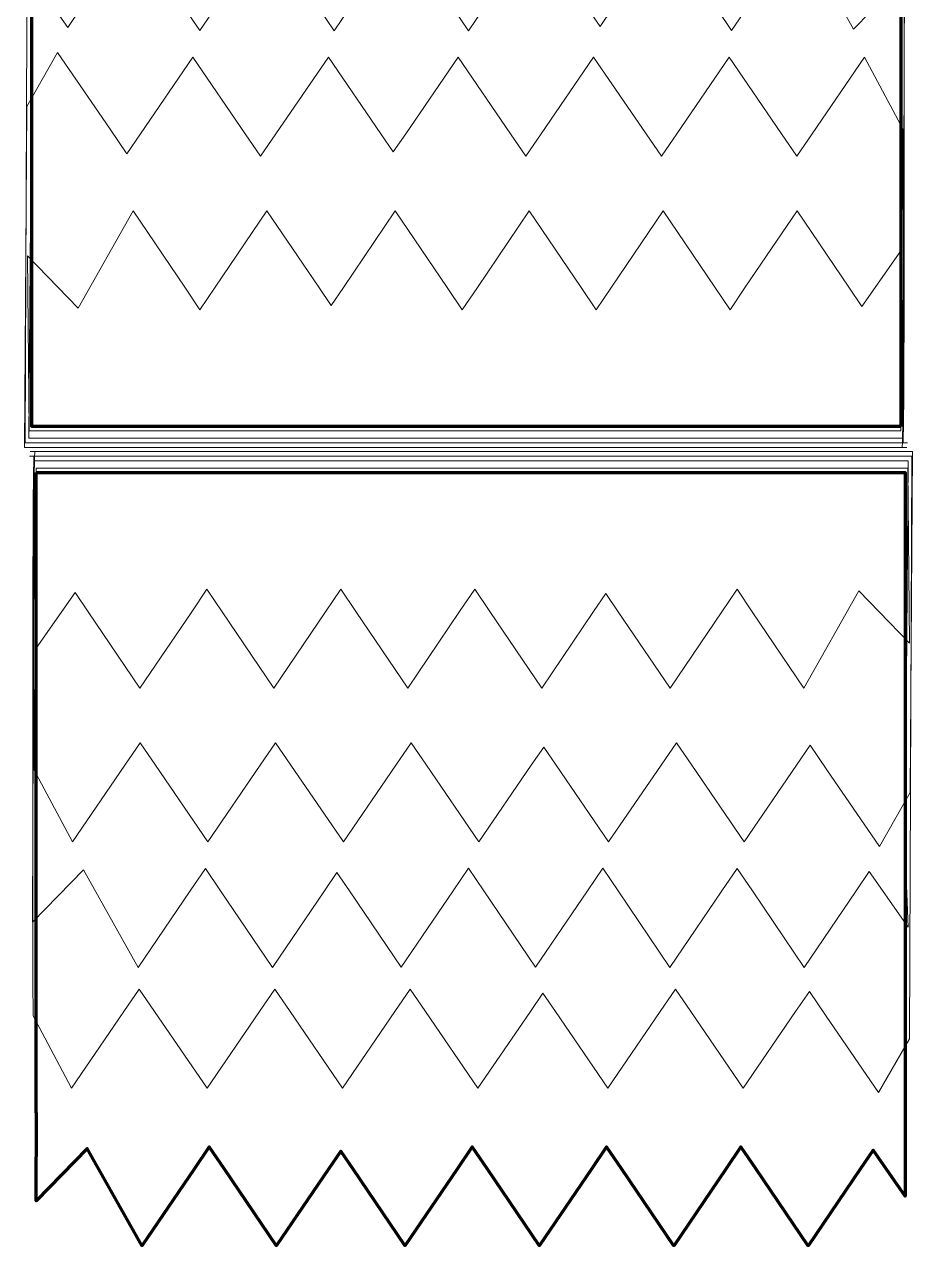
# Model space of a CAD drawing. Header units: centimetres. Extents: x -23.9 to 25.8, y -49.2 to 14.5.
# Drawn here: x 11.26 to 21.76, y -14.4 to 0.04 of the extents above; entities that cross this region are included whole.
import ezdxf

# ---------------------------------------------------------------- set-up
doc = ezdxf.new("R2010")
doc.units = ezdxf.units.CM
doc.header["$MEASUREMENT"] = 0
doc.layers.add('layer 1', color=7, linetype='Continuous')

msp = doc.modelspace()

# ---------------------------------------------------------------- linework, layer by layer
at = {"layer": 'layer 1', "color": 1, "lineweight": 90}
for points in [[(21.61935, -4.71565), (21.61935, -4.71565), (21.61935, 2.8604), (21.61935, 2.8604), (21.61935, 2.8604), (21.61935, 2.8604), (21.61523, 2.8604), (21.61523, 2.8604), (21.61523, 2.8604), (21.61523, 2.8604), (21.61935, 3.89915), (21.61935, 3.89915), (21.61935, 3.89915), (21.61935, 3.89915), (21.01646, 3.28055), (21.01646, 3.28055), (21.01646, 3.28055), (21.01646, 3.28055), (20.36974, 4.42832), (20.36974, 4.42832), (20.36974, 4.42832), (20.36974, 4.42832), (20.36505, 4.42832), (20.36505, 4.42832), (20.36505, 4.42832), (20.36505, 4.42832), (19.75309, 3.52626), (19.75309, 3.52626), (19.75309, 3.52626), (19.75309, 3.52626), (19.5731, 3.26115), (19.5731, 3.26115), (19.5731, 3.26115), (19.5731, 3.26115), (19.3934, 3.52641), (19.3934, 3.52641), (19.3934, 3.52641), (19.3934, 3.52641), (18.78171, 4.42832), (18.78171, 4.42832), (18.78171, 4.42832), (18.78171, 4.42832), (18.77632, 4.42832), (18.77632, 4.42832), (18.77632, 4.42832), (18.77632, 4.42832), (18.16446, 3.52641), (18.16446, 3.52641), (18.16446, 3.52641), (18.16446, 3.52641), (18.01756, 3.30991), (18.01756, 3.30991), (18.01756, 3.30991), (18.01756, 3.30991), (17.87123, 3.52573), (17.87123, 3.52573), (17.87123, 3.52573), (17.87123, 3.52573), (17.25923, 4.42832), (17.25923, 4.42832), (17.25923, 4.42832), (17.25923, 4.42832), (17.25454, 4.42832), (17.25454, 4.42832), (17.25454, 4.42832), (17.25454, 4.42832), (16.64229, 3.52584), (16.64229, 3.52584), (16.64229, 3.52584), (16.64229, 3.52584), (16.46245, 3.26073), (16.46245, 3.26073), (16.46245, 3.26073), (16.46245, 3.26073), (16.28264, 3.52598), (16.28264, 3.52598), (16.28264, 3.52598), (16.28264, 3.52598), (15.67064, 4.42832), (15.67064, 4.42832), (15.67064, 4.42832), (15.67064, 4.42832), (15.66581, 4.42832), (15.66581, 4.42832), (15.66581, 4.42832), (15.66581, 4.42832), (15.0537, 3.52612), (15.0537, 3.52612), (15.0537, 3.52612), (15.0537, 3.52612), (14.87385, 3.26101), (14.87385, 3.26101), (14.87385, 3.26101), (14.87385, 3.26101), (14.6939, 3.52612), (14.6939, 3.52612), (14.6939, 3.52612), (14.6939, 3.52612), (14.08219, 4.42832), (14.08219, 4.42832), (14.08219, 4.42832), (14.08219, 4.42832), (14.07693, 4.42832), (14.07693, 4.42832), (14.07693, 4.42832), (14.07693, 4.42832), (13.46511, 3.52626), (13.46511, 3.52626), (13.46511, 3.52626), (13.46511, 3.52626), (13.28526, 3.26115), (13.28526, 3.26115), (13.28526, 3.26115), (13.28526, 3.26115), (13.10527, 3.52641), (13.10527, 3.52641), (13.10527, 3.52641), (13.10527, 3.52641), (12.4937, 4.42832), (12.4937, 4.42832), (12.4937, 4.42832), (12.4937, 4.42832), (12.48834, 4.42832), (12.48834, 4.42832), (12.48834, 4.42832), (12.48834, 4.42832), (11.87634, 3.52641), (11.87634, 3.52641), (11.87634, 3.52641), (11.87634, 3.52641), (11.72242, 3.29943), (11.72242, 3.29943), (11.72242, 3.29943), (11.72242, 3.29943), (11.34251, 3.84281), (11.34251, 3.84281), (11.34251, 3.84281), (11.34251, 3.84281), (11.34251, -4.71565), (11.34251, -4.71565), (11.34251, -4.71565), (11.34251, -4.71565), (21.61935, -4.71565), (21.61935, -4.71565)], [(11.39515, -5.259), (11.39515, -5.259), (11.39515, -12.8349), (11.39515, -12.8349), (11.39515, -12.8349), (11.39515, -12.8349), (11.39928, -12.8349), (11.39928, -12.8349), (11.39928, -12.8349), (11.39928, -12.8349), (11.39515, -13.87379), (11.39515, -13.87379), (11.39515, -13.87379), (11.39515, -13.87379), (11.99805, -13.2552), (11.99805, -13.2552), (11.99805, -13.2552), (11.99805, -13.2552), (12.64476, -14.40296), (12.64476, -14.40296), (12.64476, -14.40296), (12.64476, -14.40296), (12.64941, -14.40296), (12.64941, -14.40296), (12.64941, -14.40296), (12.64941, -14.40296), (13.26141, -13.50091), (13.26141, -13.50091), (13.26141, -13.50091), (13.26141, -13.50091), (13.4414, -13.23576), (13.4414, -13.23576), (13.4414, -13.23576), (13.4414, -13.23576), (13.62107, -13.50091), (13.62107, -13.50091), (13.62107, -13.50091), (13.62107, -13.50091), (14.23279, -14.40296), (14.23279, -14.40296), (14.23279, -14.40296), (14.23279, -14.40296), (14.23818, -14.40296), (14.23818, -14.40296), (14.23818, -14.40296), (14.23818, -14.40296), (14.85001, -13.50105), (14.85001, -13.50105), (14.85001, -13.50105), (14.85001, -13.50105), (14.9969, -13.28455), (14.9969, -13.28455), (14.9969, -13.28455), (14.9969, -13.28455), (15.14327, -13.50034), (15.14327, -13.50034), (15.14327, -13.50034), (15.14327, -13.50034), (15.75523, -14.40296), (15.75523, -14.40296), (15.75523, -14.40296), (15.75523, -14.40296), (15.75993, -14.40296), (15.75993, -14.40296), (15.75993, -14.40296), (15.75993, -14.40296), (16.37221, -13.50048), (16.37221, -13.50048), (16.37221, -13.50048), (16.37221, -13.50048), (16.55202, -13.23537), (16.55202, -13.23537), (16.55202, -13.23537), (16.55202, -13.23537), (16.73186, -13.50063), (16.73186, -13.50063), (16.73186, -13.50063), (16.73186, -13.50063), (17.34386, -14.40296), (17.34386, -14.40296), (17.34386, -14.40296), (17.34386, -14.40296), (17.34866, -14.40296), (17.34866, -14.40296), (17.34866, -14.40296), (17.34866, -14.40296), (17.9608, -13.50077), (17.9608, -13.50077), (17.9608, -13.50077), (17.9608, -13.50077), (18.14065, -13.23551), (18.14065, -13.23551), (18.14065, -13.23551), (18.14065, -13.23551), (18.32046, -13.50077), (18.32046, -13.50077), (18.32046, -13.50077), (18.32046, -13.50077), (18.93232, -14.40296), (18.93232, -14.40296), (18.93232, -14.40296), (18.93232, -14.40296), (18.93757, -14.40296), (18.93757, -14.40296), (18.93757, -14.40296), (18.93757, -14.40296), (19.54939, -13.50091), (19.54939, -13.50091), (19.54939, -13.50091), (19.54939, -13.50091), (19.72924, -13.23576), (19.72924, -13.23576), (19.72924, -13.23576), (19.72924, -13.23576), (19.90919, -13.50091), (19.90919, -13.50091), (19.90919, -13.50091), (19.90919, -13.50091), (20.52077, -14.40296), (20.52077, -14.40296), (20.52077, -14.40296), (20.52077, -14.40296), (20.52617, -14.40296), (20.52617, -14.40296), (20.52617, -14.40296), (20.52617, -14.40296), (21.13813, -13.50105), (21.13813, -13.50105), (21.13813, -13.50105), (21.13813, -13.50105), (21.29208, -13.27407), (21.29208, -13.27407), (21.29208, -13.27407), (21.29208, -13.27407), (21.67199, -13.81746), (21.67199, -13.81746), (21.67199, -13.81746), (21.67199, -13.81746), (21.67199, -5.259), (21.67199, -5.259), (21.67199, -5.259), (21.67199, -5.259), (11.39515, -5.259), (11.39515, -5.259)]]:
    msp.add_open_spline(points, degree=3, knots=[0, 0, 0, 0, 0.02702703, 0.02702703, 0.02702703, 0.02702703, 0.05405405, 0.05405405, 0.05405405, 0.05405405, 0.08108108, 0.08108108, 0.08108108, 0.08108108, 0.10810811, 0.10810811, 0.10810811, 0.10810811, 0.13513514, 0.13513514, 0.13513514, 0.13513514, 0.16216216, 0.16216216, 0.16216216, 0.16216216, 0.18918919, 0.18918919, 0.18918919, 0.18918919, 0.21621622, 0.21621622, 0.21621622, 0.21621622, 0.24324324, 0.24324324, 0.24324324, 0.24324324, 0.27027027, 0.27027027, 0.27027027, 0.27027027, 0.2972973, 0.2972973, 0.2972973, 0.2972973, 0.32432432, 0.32432432, 0.32432432, 0.32432432, 0.35135135, 0.35135135, 0.35135135, 0.35135135, 0.37837838, 0.37837838, 0.37837838, 0.37837838, 0.40540541, 0.40540541, 0.40540541, 0.40540541, 0.43243243, 0.43243243, 0.43243243, 0.43243243, 0.45945946, 0.45945946, 0.45945946, 0.45945946, 0.48648649, 0.48648649, 0.48648649, 0.48648649, 0.51351351, 0.51351351, 0.51351351, 0.51351351, 0.54054054, 0.54054054, 0.54054054, 0.54054054, 0.56756757, 0.56756757, 0.56756757, 0.56756757, 0.59459459, 0.59459459, 0.59459459, 0.59459459, 0.62162162, 0.62162162, 0.62162162, 0.62162162, 0.64864865, 0.64864865, 0.64864865, 0.64864865, 0.67567568, 0.67567568, 0.67567568, 0.67567568, 0.7027027, 0.7027027, 0.7027027, 0.7027027, 0.72972973, 0.72972973, 0.72972973, 0.72972973, 0.75675676, 0.75675676, 0.75675676, 0.75675676, 0.78378378, 0.78378378, 0.78378378, 0.78378378, 0.81081081, 0.81081081, 0.81081081, 0.81081081, 0.83783784, 0.83783784, 0.83783784, 0.83783784, 0.86486486, 0.86486486, 0.86486486, 0.86486486, 0.89189189, 0.89189189, 0.89189189, 0.89189189, 0.91891892, 0.91891892, 0.91891892, 0.91891892, 0.94594595, 0.94594595, 0.94594595, 0.94594595, 1, 1, 1, 1], dxfattribs=at)
at = {"layer": 'layer 1', "color": 5, "lineweight": 18}
for points, knots in [([(21.64676, -4.90745), (21.66924, -4.2733), (21.65696, 1.70946), (21.65696, 1.70946), (21.65696, 1.70946), (21.65696, 1.70946), (21.20099, 2.56646), (21.20099, 2.56646), (21.20099, 2.56646), (21.20099, 2.56646), (20.58141, 1.66053), (20.58141, 1.66053), (20.58141, 1.66053), (20.58141, 1.66053), (20.40008, 1.39527), (20.40008, 1.39527), (20.40008, 1.39527), (20.40008, 1.39527), (20.21858, 1.66042), (20.21858, 1.66042), (20.21858, 1.66042), (20.21858, 1.66042), (19.59889, 2.56632), (19.59889, 2.56632), (19.59889, 2.56632), (19.59889, 2.56632), (18.97931, 1.66042), (18.97931, 1.66042), (18.97931, 1.66042), (18.97931, 1.66042), (18.79794, 1.39513), (18.79794, 1.39513), (18.79794, 1.39513), (18.79794, 1.39513), (18.61661, 1.66028), (18.61661, 1.66028), (18.61661, 1.66028), (18.61661, 1.66028), (17.99689, 2.56618), (17.99689, 2.56618), (17.99689, 2.56618), (17.99689, 2.56618), (17.37734, 1.66014), (17.37734, 1.66014), (17.37734, 1.66014), (17.37734, 1.66014), (17.19598, 1.39499), (17.19598, 1.39499), (17.19598, 1.39499), (17.19598, 1.39499), (17.01465, 1.66014), (17.01465, 1.66014), (17.01465, 1.66014), (17.01465, 1.66014), (16.39493, 2.56593), (16.39493, 2.56593), (16.39493, 2.56593), (16.39493, 2.56593), (15.77538, 1.66), (15.77538, 1.66), (15.77538, 1.66), (15.77538, 1.66), (15.62778, 1.4442), (15.62778, 1.4442), (15.62778, 1.4442), (15.62778, 1.4442), (15.47979, 1.66053), (15.47979, 1.66053), (15.47979, 1.66053), (15.47979, 1.66053), (14.85995, 2.56646), (14.85995, 2.56646), (14.85995, 2.56646), (14.85995, 2.56646), (14.24051, 1.66053), (14.24051, 1.66053), (14.24051, 1.66053), (14.24051, 1.66053), (14.05915, 1.39527), (14.05915, 1.39527), (14.05915, 1.39527), (14.05915, 1.39527), (13.87768, 1.66042), (13.87768, 1.66042), (13.87768, 1.66042), (13.87768, 1.66042), (13.25796, 2.56632), (13.25796, 2.56632), (13.25796, 2.56632), (13.25796, 2.56632), (12.63841, 1.66042), (12.63841, 1.66042), (12.63841, 1.66042), (12.63841, 1.66042), (12.47662, 1.42353), (12.47662, 1.42353), (12.47662, 1.42353), (12.47662, 1.42353), (12.27833, 1.71334), (12.27833, 1.71334), (12.27833, 1.71334), (12.27833, 1.71334), (11.6586, 2.61924), (11.6586, 2.61924), (11.6586, 2.61924), (11.6586, 2.61924), (11.29387, 1.983), (11.29387, 1.983), (11.29387, 1.983), (11.29387, 1.983), (11.26603, -4.90759), (11.26603, -4.90759), (11.26603, -4.90759), (14.50192, -4.9083), (18.23544, -4.90759), (21.69968, -4.90745), (21.69968, -4.90745), (21.69968, -4.90745), (21.64676, -4.90745), (21.64676, -4.90745)], [0, 0, 0, 0, 0.03225806, 0.03225806, 0.03225806, 0.03225806, 0.06451613, 0.06451613, 0.06451613, 0.06451613, 0.09677419, 0.09677419, 0.09677419, 0.09677419, 0.12903226, 0.12903226, 0.12903226, 0.12903226, 0.16129032, 0.16129032, 0.16129032, 0.16129032, 0.19354839, 0.19354839, 0.19354839, 0.19354839, 0.22580645, 0.22580645, 0.22580645, 0.22580645, 0.25806452, 0.25806452, 0.25806452, 0.25806452, 0.29032258, 0.29032258, 0.29032258, 0.29032258, 0.32258065, 0.32258065, 0.32258065, 0.32258065, 0.35483871, 0.35483871, 0.35483871, 0.35483871, 0.38709677, 0.38709677, 0.38709677, 0.38709677, 0.41935484, 0.41935484, 0.41935484, 0.41935484, 0.4516129, 0.4516129, 0.4516129, 0.4516129, 0.48387097, 0.48387097, 0.48387097, 0.48387097, 0.51612903, 0.51612903, 0.51612903, 0.51612903, 0.5483871, 0.5483871, 0.5483871, 0.5483871, 0.58064516, 0.58064516, 0.58064516, 0.58064516, 0.61290323, 0.61290323, 0.61290323, 0.61290323, 0.64516129, 0.64516129, 0.64516129, 0.64516129, 0.67741935, 0.67741935, 0.67741935, 0.67741935, 0.70967742, 0.70967742, 0.70967742, 0.70967742, 0.74193548, 0.74193548, 0.74193548, 0.74193548, 0.77419355, 0.77419355, 0.77419355, 0.77419355, 0.80645161, 0.80645161, 0.80645161, 0.80645161, 0.83870968, 0.83870968, 0.83870968, 0.83870968, 0.87096774, 0.87096774, 0.87096774, 0.87096774, 0.90322581, 0.90322581, 0.90322581, 0.90322581, 0.93548387, 0.93548387, 0.93548387, 0.93548387, 1, 1, 1, 1]), ([(18.53047, -4.85524), (18.53047, -4.85524), (17.30157, -4.8551), (17.30157, -4.8551), (17.30157, -4.8551), (17.30157, -4.8551), (16.07263, -4.8551), (16.07263, -4.8551), (16.07263, -4.8551), (16.07263, -4.8551), (16.07273, -4.85496), (16.07273, -4.85496), (16.07273, -4.85496), (16.07273, -4.85496), (15.71294, -4.85496), (15.71294, -4.85496), (15.71294, -4.85496), (15.71294, -4.85496), (14.484, -4.85482), (14.484, -4.85482), (14.484, -4.85482), (14.484, -4.85482), (14.12434, -4.85482), (14.12434, -4.85482), (14.12434, -4.85482), (14.12434, -4.85482), (12.89541, -4.85468), (12.89541, -4.85468), (12.89541, -4.85468), (12.89541, -4.85468), (12.89555, -4.85468), (12.89555, -4.85468), (12.89555, -4.85468), (12.89555, -4.85468), (12.53575, -4.85454), (12.53575, -4.85454), (12.53575, -4.85454), (12.53575, -4.85454), (11.30681, -4.85454), (11.30681, -4.85454), (11.30681, -4.85454), (11.30681, -4.85454), (11.34456, -0.22641), (11.34456, -0.22641), (11.34456, -0.22641), (11.34456, -0.22641), (11.30681, 0.66354), (11.30681, 0.66354), (11.30681, 0.66354), (11.30681, 0.66354), (11.76736, 0.00484), (11.76736, 0.00484), (11.76736, 0.00484), (11.76736, 0.00484), (11.92128, 0.23178), (11.92128, 0.23178), (11.92128, 0.23178), (11.92128, 0.23178), (12.53589, 1.13771), (12.53589, 1.13771), (12.53589, 1.13771), (12.53589, 1.13771), (13.15022, 0.23178), (13.15022, 0.23178), (13.15022, 0.23178), (13.15022, 0.23178), (13.33003, -0.03348), (13.33003, -0.03348), (13.33003, -0.03348), (13.33003, -0.03348), (13.50987, 0.23167), (13.50987, 0.23167), (13.50987, 0.23167), (13.50987, 0.23167), (14.12448, 1.13757), (14.12448, 1.13757), (14.12448, 1.13757), (14.12448, 1.13757), (14.73881, 0.23153), (14.73881, 0.23153), (14.73881, 0.23153), (14.73881, 0.23153), (14.9188, -0.03362), (14.9188, -0.03362), (14.9188, -0.03362), (14.9188, -0.03362), (15.09861, 0.23153), (15.09861, 0.23153), (15.09861, 0.23153), (15.09861, 0.23153), (15.71308, 1.13729), (15.71308, 1.13729), (15.71308, 1.13729), (15.71308, 1.13729), (16.32755, 0.23139), (16.32755, 0.23139), (16.32755, 0.23139), (16.32755, 0.23139), (16.50725, -0.0339), (16.50725, -0.0339), (16.50725, -0.0339), (16.50725, -0.0339), (16.6872, 0.23125), (16.6872, 0.23125), (16.6872, 0.23125), (16.6872, 0.23125), (17.30167, 1.13718), (17.30167, 1.13718), (17.30167, 1.13718), (17.30167, 1.13718), (17.916, 0.23111), (17.916, 0.23111), (17.916, 0.23111), (17.916, 0.23111), (18.06237, 0.01531), (18.06237, 0.01531), (18.06237, 0.01531), (18.06237, 0.01531), (18.20926, 0.23178), (18.20926, 0.23178), (18.20926, 0.23178), (18.20926, 0.23178), (18.82387, 1.13771), (18.82387, 1.13771), (18.82387, 1.13771), (18.82387, 1.13771), (19.4382, 0.23178), (19.4382, 0.23178), (19.4382, 0.23178), (19.4382, 0.23178), (19.61805, -0.03348), (19.61805, -0.03348), (19.61805, -0.03348), (19.61805, -0.03348), (19.79786, 0.23167), (19.79786, 0.23167), (19.79786, 0.23167), (19.79786, 0.23167), (20.41247, 1.13757), (20.41247, 1.13757), (20.41247, 1.13757), (20.41247, 1.13757), (21.0614, -0.0139), (21.0614, -0.0139), (21.0614, -0.0139), (21.0614, -0.0139), (21.66426, 0.60456), (21.66426, 0.60456), (21.66426, 0.60456), (21.66426, 0.60456), (21.6425, -4.85454), (21.6425, -4.85454), (21.6425, -4.85454), (21.6425, -4.85454), (20.41218, -4.85482), (20.41218, -4.85482), (20.41218, -4.85482), (20.41218, -4.85482), (19.18339, -4.85468), (19.18339, -4.85468), (19.18339, -4.85468), (19.18339, -4.85468), (18.82359, -4.85454), (18.82359, -4.85454), (18.82359, -4.85454), (18.82359, -4.85454), (18.53008, -4.85454), (18.53008, -4.85454), (18.53008, -4.85454), (18.53008, -4.85454), (18.53047, -4.85524), (18.53047, -4.85524)], [0, 0, 0, 0, 0.02272727, 0.02272727, 0.02272727, 0.02272727, 0.04545455, 0.04545455, 0.04545455, 0.04545455, 0.06818182, 0.06818182, 0.06818182, 0.06818182, 0.09090909, 0.09090909, 0.09090909, 0.09090909, 0.11363636, 0.11363636, 0.11363636, 0.11363636, 0.13636364, 0.13636364, 0.13636364, 0.13636364, 0.15909091, 0.15909091, 0.15909091, 0.15909091, 0.18181818, 0.18181818, 0.18181818, 0.18181818, 0.20454545, 0.20454545, 0.20454545, 0.20454545, 0.22727273, 0.22727273, 0.22727273, 0.22727273, 0.25, 0.25, 0.25, 0.25, 0.27272727, 0.27272727, 0.27272727, 0.27272727, 0.29545455, 0.29545455, 0.29545455, 0.29545455, 0.31818182, 0.31818182, 0.31818182, 0.31818182, 0.34090909, 0.34090909, 0.34090909, 0.34090909, 0.36363636, 0.36363636, 0.36363636, 0.36363636, 0.38636364, 0.38636364, 0.38636364, 0.38636364, 0.40909091, 0.40909091, 0.40909091, 0.40909091, 0.43181818, 0.43181818, 0.43181818, 0.43181818, 0.45454545, 0.45454545, 0.45454545, 0.45454545, 0.47727273, 0.47727273, 0.47727273, 0.47727273, 0.5, 0.5, 0.5, 0.5, 0.52272727, 0.52272727, 0.52272727, 0.52272727, 0.54545455, 0.54545455, 0.54545455, 0.54545455, 0.56818182, 0.56818182, 0.56818182, 0.56818182, 0.59090909, 0.59090909, 0.59090909, 0.59090909, 0.61363636, 0.61363636, 0.61363636, 0.61363636, 0.63636364, 0.63636364, 0.63636364, 0.63636364, 0.65909091, 0.65909091, 0.65909091, 0.65909091, 0.68181818, 0.68181818, 0.68181818, 0.68181818, 0.70454545, 0.70454545, 0.70454545, 0.70454545, 0.72727273, 0.72727273, 0.72727273, 0.72727273, 0.75, 0.75, 0.75, 0.75, 0.77272727, 0.77272727, 0.77272727, 0.77272727, 0.79545455, 0.79545455, 0.79545455, 0.79545455, 0.81818182, 0.81818182, 0.81818182, 0.81818182, 0.84090909, 0.84090909, 0.84090909, 0.84090909, 0.86363636, 0.86363636, 0.86363636, 0.86363636, 0.88636364, 0.88636364, 0.88636364, 0.88636364, 0.90909091, 0.90909091, 0.90909091, 0.90909091, 0.93181818, 0.93181818, 0.93181818, 0.93181818, 0.95454545, 0.95454545, 0.95454545, 0.95454545, 1, 1, 1, 1]), ([(21.63643, -4.96273), (21.65904, -4.32854), (21.64676, -1.20329), (21.64676, -1.20329), (21.64676, -1.20329), (21.64676, -1.20329), (21.19066, -0.34628), (21.19066, -0.34628), (21.19066, -0.34628), (21.19066, -0.34628), (20.57107, -1.25222), (20.57107, -1.25222), (20.57107, -1.25222), (20.57107, -1.25222), (20.38975, -1.51747), (20.38975, -1.51747), (20.38975, -1.51747), (20.38975, -1.51747), (20.20838, -1.25236), (20.20838, -1.25236), (20.20838, -1.25236), (20.20838, -1.25236), (19.58869, -0.34642), (19.58869, -0.34642), (19.58869, -0.34642), (19.58869, -0.34642), (18.96911, -1.25236), (18.96911, -1.25236), (18.96911, -1.25236), (18.96911, -1.25236), (18.78775, -1.51761), (18.78775, -1.51761), (18.78775, -1.51761), (18.78775, -1.51761), (18.60642, -1.2525), (18.60642, -1.2525), (18.60642, -1.2525), (18.60642, -1.2525), (17.98655, -0.34657), (17.98655, -0.34657), (17.98655, -0.34657), (17.98655, -0.34657), (17.36715, -1.2525), (17.36715, -1.2525), (17.36715, -1.2525), (17.36715, -1.2525), (17.18578, -1.51775), (17.18578, -1.51775), (17.18578, -1.51775), (17.18578, -1.51775), (17.00431, -1.25264), (17.00431, -1.25264), (17.00431, -1.25264), (17.00431, -1.25264), (16.38459, -0.34671), (16.38459, -0.34671), (16.38459, -0.34671), (16.38459, -0.34671), (15.76504, -1.25278), (15.76504, -1.25278), (15.76504, -1.25278), (15.76504, -1.25278), (15.61744, -1.46858), (15.61744, -1.46858), (15.61744, -1.46858), (15.61744, -1.46858), (15.46945, -1.25208), (15.46945, -1.25208), (15.46945, -1.25208), (15.46945, -1.25208), (14.84976, -0.34628), (14.84976, -0.34628), (14.84976, -0.34628), (14.84976, -0.34628), (14.23018, -1.25222), (14.23018, -1.25222), (14.23018, -1.25222), (14.23018, -1.25222), (14.04881, -1.51747), (14.04881, -1.51747), (14.04881, -1.51747), (14.04881, -1.51747), (13.86749, -1.25236), (13.86749, -1.25236), (13.86749, -1.25236), (13.86749, -1.25236), (13.24776, -0.34642), (13.24776, -0.34642), (13.24776, -0.34642), (13.24776, -0.34642), (12.62821, -1.25236), (12.62821, -1.25236), (12.62821, -1.25236), (12.62821, -1.25236), (12.46629, -1.48925), (12.46629, -1.48925), (12.46629, -1.48925), (12.46629, -1.48925), (12.26813, -1.19944), (12.26813, -1.19944), (12.26813, -1.19944), (12.26813, -1.19944), (11.64841, -0.29351), (11.64841, -0.29351), (11.64841, -0.29351), (11.64841, -0.29351), (11.28353, -0.92974), (11.28353, -0.92974), (11.28353, -0.92974), (11.28353, -0.92974), (11.2558, -4.96287), (11.2558, -4.96287), (11.2558, -4.96287), (14.49158, -4.96354), (18.2251, -4.96287), (21.68934, -4.96273), (21.68934, -4.96273), (21.68934, -4.96273), (21.63643, -4.96273), (21.63643, -4.96273)], [0, 0, 0, 0, 0.03225806, 0.03225806, 0.03225806, 0.03225806, 0.06451613, 0.06451613, 0.06451613, 0.06451613, 0.09677419, 0.09677419, 0.09677419, 0.09677419, 0.12903226, 0.12903226, 0.12903226, 0.12903226, 0.16129032, 0.16129032, 0.16129032, 0.16129032, 0.19354839, 0.19354839, 0.19354839, 0.19354839, 0.22580645, 0.22580645, 0.22580645, 0.22580645, 0.25806452, 0.25806452, 0.25806452, 0.25806452, 0.29032258, 0.29032258, 0.29032258, 0.29032258, 0.32258065, 0.32258065, 0.32258065, 0.32258065, 0.35483871, 0.35483871, 0.35483871, 0.35483871, 0.38709677, 0.38709677, 0.38709677, 0.38709677, 0.41935484, 0.41935484, 0.41935484, 0.41935484, 0.4516129, 0.4516129, 0.4516129, 0.4516129, 0.48387097, 0.48387097, 0.48387097, 0.48387097, 0.51612903, 0.51612903, 0.51612903, 0.51612903, 0.5483871, 0.5483871, 0.5483871, 0.5483871, 0.58064516, 0.58064516, 0.58064516, 0.58064516, 0.61290323, 0.61290323, 0.61290323, 0.61290323, 0.64516129, 0.64516129, 0.64516129, 0.64516129, 0.67741935, 0.67741935, 0.67741935, 0.67741935, 0.70967742, 0.70967742, 0.70967742, 0.70967742, 0.74193548, 0.74193548, 0.74193548, 0.74193548, 0.77419355, 0.77419355, 0.77419355, 0.77419355, 0.80645161, 0.80645161, 0.80645161, 0.80645161, 0.83870968, 0.83870968, 0.83870968, 0.83870968, 0.87096774, 0.87096774, 0.87096774, 0.87096774, 0.90322581, 0.90322581, 0.90322581, 0.90322581, 0.93548387, 0.93548387, 0.93548387, 0.93548387, 1, 1, 1, 1]), ([(14.4162, -4.76814), (14.4162, -4.76814), (15.64143, -4.768), (15.64143, -4.768), (15.64143, -4.768), (15.64143, -4.768), (16.86677, -4.76786), (16.86677, -4.76786), (16.86677, -4.76786), (16.86677, -4.76786), (16.86663, -4.76786), (16.86663, -4.76786), (16.86663, -4.76786), (16.86663, -4.76786), (17.22547, -4.76786), (17.22547, -4.76786), (17.22547, -4.76786), (17.22547, -4.76786), (18.4507, -4.76772), (18.4507, -4.76772), (18.4507, -4.76772), (18.4507, -4.76772), (18.80927, -4.76772), (18.80927, -4.76772), (18.80927, -4.76772), (18.80927, -4.76772), (20.03461, -4.76758), (20.03461, -4.76758), (20.03461, -4.76758), (20.03461, -4.76758), (20.03446, -4.76744), (20.03446, -4.76744), (20.03446, -4.76744), (20.03446, -4.76744), (20.39331, -4.76744), (20.39331, -4.76744), (20.39331, -4.76744), (20.39331, -4.76744), (21.61854, -4.76733), (21.61854, -4.76733), (21.61854, -4.76733), (21.61854, -4.71452), (21.59963, -3.08335), (21.61854, -2.63782), (21.61854, -2.63782), (21.61854, -2.63782), (21.15937, -3.29558), (21.15937, -3.29558), (21.15937, -3.29558), (21.15937, -3.29558), (21.00584, -3.06888), (21.00584, -3.06888), (21.00584, -3.06888), (21.00584, -3.06888), (20.39303, -2.16422), (20.39303, -2.16422), (20.39303, -2.16422), (20.39303, -2.16422), (19.7805, -3.06902), (19.7805, -3.06902), (19.7805, -3.06902), (19.7805, -3.06902), (19.60122, -3.33389), (19.60122, -3.33389), (19.60122, -3.33389), (19.60122, -3.33389), (19.42194, -3.06916), (19.42194, -3.06916), (19.42194, -3.06916), (19.42194, -3.06916), (18.80913, -2.16446), (18.80913, -2.16446), (18.80913, -2.16446), (18.80913, -2.16446), (18.1966, -3.06916), (18.1966, -3.06916), (18.1966, -3.06916), (18.1966, -3.06916), (18.01732, -3.33403), (18.01732, -3.33403), (18.01732, -3.33403), (18.01732, -3.33403), (17.83789, -3.0693), (17.83789, -3.0693), (17.83789, -3.0693), (17.83789, -3.0693), (17.22519, -2.16461), (17.22519, -2.16461), (17.22519, -2.16461), (17.22519, -2.16461), (16.61266, -3.06945), (16.61266, -3.06945), (16.61266, -3.06945), (16.61266, -3.06945), (16.43338, -3.33428), (16.43338, -3.33428), (16.43338, -3.33428), (16.43338, -3.33428), (16.2541, -3.06945), (16.2541, -3.06945), (16.2541, -3.06945), (16.2541, -3.06945), (15.64129, -2.16475), (15.64129, -2.16475), (15.64129, -2.16475), (15.64129, -2.16475), (15.02876, -3.06959), (15.02876, -3.06959), (15.02876, -3.06959), (15.02876, -3.06959), (14.88281, -3.2851), (14.88281, -3.2851), (14.88281, -3.2851), (14.88281, -3.2851), (14.73648, -3.06888), (14.73648, -3.06888), (14.73648, -3.06888), (14.73648, -3.06888), (14.12378, -2.16422), (14.12378, -2.16422), (14.12378, -2.16422), (14.12378, -2.16422), (13.51111, -3.06902), (13.51111, -3.06902), (13.51111, -3.06902), (13.51111, -3.06902), (13.33197, -3.33389), (13.33197, -3.33389), (13.33197, -3.33389), (13.33197, -3.33389), (13.15255, -3.06916), (13.15255, -3.06916), (13.15255, -3.06916), (13.15255, -3.06916), (12.53988, -2.16446), (12.53988, -2.16446), (12.53988, -2.16446), (12.53988, -2.16446), (11.89274, -3.31431), (11.89274, -3.31431), (11.89274, -3.31431), (11.89274, -3.31431), (11.29178, -2.69667), (11.29178, -2.69667), (11.29178, -2.69667), (11.29178, -2.69667), (11.31341, -4.76733), (11.31341, -4.76733), (11.31341, -4.76733), (11.31341, -4.76733), (12.54002, -4.76772), (12.54002, -4.76772), (12.54002, -4.76772), (12.54002, -4.76772), (13.76521, -4.76758), (13.76521, -4.76758), (13.76521, -4.76758), (13.76521, -4.76758), (14.12392, -4.76744), (14.12392, -4.76744), (14.12392, -4.76744), (14.12392, -4.76744), (14.41662, -4.76744), (14.41662, -4.76744), (14.41662, -4.76744), (14.41662, -4.76744), (14.4162, -4.76814), (14.4162, -4.76814)], [0, 0, 0, 0, 0.02325581, 0.02325581, 0.02325581, 0.02325581, 0.04651163, 0.04651163, 0.04651163, 0.04651163, 0.06976744, 0.06976744, 0.06976744, 0.06976744, 0.09302326, 0.09302326, 0.09302326, 0.09302326, 0.11627907, 0.11627907, 0.11627907, 0.11627907, 0.13953488, 0.13953488, 0.13953488, 0.13953488, 0.1627907, 0.1627907, 0.1627907, 0.1627907, 0.18604651, 0.18604651, 0.18604651, 0.18604651, 0.20930233, 0.20930233, 0.20930233, 0.20930233, 0.23255814, 0.23255814, 0.23255814, 0.23255814, 0.25581395, 0.25581395, 0.25581395, 0.25581395, 0.27906977, 0.27906977, 0.27906977, 0.27906977, 0.30232558, 0.30232558, 0.30232558, 0.30232558, 0.3255814, 0.3255814, 0.3255814, 0.3255814, 0.34883721, 0.34883721, 0.34883721, 0.34883721, 0.37209302, 0.37209302, 0.37209302, 0.37209302, 0.39534884, 0.39534884, 0.39534884, 0.39534884, 0.41860465, 0.41860465, 0.41860465, 0.41860465, 0.44186047, 0.44186047, 0.44186047, 0.44186047, 0.46511628, 0.46511628, 0.46511628, 0.46511628, 0.48837209, 0.48837209, 0.48837209, 0.48837209, 0.51162791, 0.51162791, 0.51162791, 0.51162791, 0.53488372, 0.53488372, 0.53488372, 0.53488372, 0.55813953, 0.55813953, 0.55813953, 0.55813953, 0.58139535, 0.58139535, 0.58139535, 0.58139535, 0.60465116, 0.60465116, 0.60465116, 0.60465116, 0.62790698, 0.62790698, 0.62790698, 0.62790698, 0.65116279, 0.65116279, 0.65116279, 0.65116279, 0.6744186, 0.6744186, 0.6744186, 0.6744186, 0.69767442, 0.69767442, 0.69767442, 0.69767442, 0.72093023, 0.72093023, 0.72093023, 0.72093023, 0.74418605, 0.74418605, 0.74418605, 0.74418605, 0.76744186, 0.76744186, 0.76744186, 0.76744186, 0.79069767, 0.79069767, 0.79069767, 0.79069767, 0.81395349, 0.81395349, 0.81395349, 0.81395349, 0.8372093, 0.8372093, 0.8372093, 0.8372093, 0.86046512, 0.86046512, 0.86046512, 0.86046512, 0.88372093, 0.88372093, 0.88372093, 0.88372093, 0.90697674, 0.90697674, 0.90697674, 0.90697674, 0.93023256, 0.93023256, 0.93023256, 0.93023256, 0.95348837, 0.95348837, 0.95348837, 0.95348837, 1, 1, 1, 1]), ([(11.37804, -5.01191), (11.35546, -5.6461), (11.3677, -8.77136), (11.3677, -8.77136), (11.3677, -8.77136), (11.3677, -8.77136), (11.82384, -9.62836), (11.82384, -9.62836), (11.82384, -9.62836), (11.82384, -9.62836), (12.44343, -8.72243), (12.44343, -8.72243), (12.44343, -8.72243), (12.44343, -8.72243), (12.62475, -8.45714), (12.62475, -8.45714), (12.62475, -8.45714), (12.62475, -8.45714), (12.80612, -8.72229), (12.80612, -8.72229), (12.80612, -8.72229), (12.80612, -8.72229), (13.42581, -9.62822), (13.42581, -9.62822), (13.42581, -9.62822), (13.42581, -9.62822), (14.04539, -8.72229), (14.04539, -8.72229), (14.04539, -8.72229), (14.04539, -8.72229), (14.22672, -8.457), (14.22672, -8.457), (14.22672, -8.457), (14.22672, -8.457), (14.40808, -8.72215), (14.40808, -8.72215), (14.40808, -8.72215), (14.40808, -8.72215), (15.02777, -9.62808), (15.02777, -9.62808), (15.02777, -9.62808), (15.02777, -9.62808), (15.64735, -8.722), (15.64735, -8.722), (15.64735, -8.722), (15.64735, -8.722), (15.82872, -8.45689), (15.82872, -8.45689), (15.82872, -8.45689), (15.82872, -8.45689), (16.01019, -8.722), (16.01019, -8.722), (16.01019, -8.722), (16.01019, -8.722), (16.62988, -9.6278), (16.62988, -9.6278), (16.62988, -9.6278), (16.62988, -9.6278), (17.24932, -8.72186), (17.24932, -8.72186), (17.24932, -8.72186), (17.24932, -8.72186), (17.39692, -8.50607), (17.39692, -8.50607), (17.39692, -8.50607), (17.39692, -8.50607), (17.54505, -8.72243), (17.54505, -8.72243), (17.54505, -8.72243), (17.54505, -8.72243), (18.16474, -9.62836), (18.16474, -9.62836), (18.16474, -9.62836), (18.16474, -9.62836), (18.78433, -8.72243), (18.78433, -8.72243), (18.78433, -8.72243), (18.78433, -8.72243), (18.96565, -8.45714), (18.96565, -8.45714), (18.96565, -8.45714), (18.96565, -8.45714), (19.14702, -8.72229), (19.14702, -8.72229), (19.14702, -8.72229), (19.14702, -8.72229), (19.76671, -9.62822), (19.76671, -9.62822), (19.76671, -9.62822), (19.76671, -9.62822), (20.38629, -8.72229), (20.38629, -8.72229), (20.38629, -8.72229), (20.38629, -8.72229), (20.54821, -8.4854), (20.54821, -8.4854), (20.54821, -8.4854), (20.54821, -8.4854), (20.74637, -8.7752), (20.74637, -8.7752), (20.74637, -8.7752), (20.74637, -8.7752), (21.36606, -9.68114), (21.36606, -9.68114), (21.36606, -9.68114), (21.36606, -9.68114), (21.73097, -9.04487), (21.73097, -9.04487), (21.73097, -9.04487), (21.73097, -9.04487), (21.75867, -5.01177), (21.75867, -5.01177), (21.75867, -5.01177), (18.52292, -5.0111), (14.7894, -5.01177), (11.32512, -5.01191), (11.32512, -5.01191), (11.32512, -5.01191), (11.37804, -5.01191), (11.37804, -5.01191)], [0, 0, 0, 0, 0.03225806, 0.03225806, 0.03225806, 0.03225806, 0.06451613, 0.06451613, 0.06451613, 0.06451613, 0.09677419, 0.09677419, 0.09677419, 0.09677419, 0.12903226, 0.12903226, 0.12903226, 0.12903226, 0.16129032, 0.16129032, 0.16129032, 0.16129032, 0.19354839, 0.19354839, 0.19354839, 0.19354839, 0.22580645, 0.22580645, 0.22580645, 0.22580645, 0.25806452, 0.25806452, 0.25806452, 0.25806452, 0.29032258, 0.29032258, 0.29032258, 0.29032258, 0.32258065, 0.32258065, 0.32258065, 0.32258065, 0.35483871, 0.35483871, 0.35483871, 0.35483871, 0.38709677, 0.38709677, 0.38709677, 0.38709677, 0.41935484, 0.41935484, 0.41935484, 0.41935484, 0.4516129, 0.4516129, 0.4516129, 0.4516129, 0.48387097, 0.48387097, 0.48387097, 0.48387097, 0.51612903, 0.51612903, 0.51612903, 0.51612903, 0.5483871, 0.5483871, 0.5483871, 0.5483871, 0.58064516, 0.58064516, 0.58064516, 0.58064516, 0.61290323, 0.61290323, 0.61290323, 0.61290323, 0.64516129, 0.64516129, 0.64516129, 0.64516129, 0.67741935, 0.67741935, 0.67741935, 0.67741935, 0.70967742, 0.70967742, 0.70967742, 0.70967742, 0.74193548, 0.74193548, 0.74193548, 0.74193548, 0.77419355, 0.77419355, 0.77419355, 0.77419355, 0.80645161, 0.80645161, 0.80645161, 0.80645161, 0.83870968, 0.83870968, 0.83870968, 0.83870968, 0.87096774, 0.87096774, 0.87096774, 0.87096774, 0.90322581, 0.90322581, 0.90322581, 0.90322581, 0.93548387, 0.93548387, 0.93548387, 0.93548387, 1, 1, 1, 1]), ([(11.3677, -5.06719), (11.34527, -5.70134), (11.35751, -11.6841), (11.35751, -11.6841), (11.35751, -11.6841), (11.35751, -11.6841), (11.81351, -12.54111), (11.81351, -12.54111), (11.81351, -12.54111), (11.81351, -12.54111), (12.43309, -11.63517), (12.43309, -11.63517), (12.43309, -11.63517), (12.43309, -11.63517), (12.61442, -11.36992), (12.61442, -11.36992), (12.61442, -11.36992), (12.61442, -11.36992), (12.79592, -11.63503), (12.79592, -11.63503), (12.79592, -11.63503), (12.79592, -11.63503), (13.41561, -12.54096), (13.41561, -12.54096), (13.41561, -12.54096), (13.41561, -12.54096), (14.0352, -11.63503), (14.0352, -11.63503), (14.0352, -11.63503), (14.0352, -11.63503), (14.21638, -11.36978), (14.21638, -11.36978), (14.21638, -11.36978), (14.21638, -11.36978), (14.39789, -11.63489), (14.39789, -11.63489), (14.39789, -11.63489), (14.39789, -11.63489), (15.01758, -12.54082), (15.01758, -12.54082), (15.01758, -12.54082), (15.01758, -12.54082), (15.63716, -11.63478), (15.63716, -11.63478), (15.63716, -11.63478), (15.63716, -11.63478), (15.81849, -11.36964), (15.81849, -11.36964), (15.81849, -11.36964), (15.81849, -11.36964), (15.99985, -11.63478), (15.99985, -11.63478), (15.99985, -11.63478), (15.99985, -11.63478), (16.61954, -12.54054), (16.61954, -12.54054), (16.61954, -12.54054), (16.61954, -12.54054), (17.23912, -11.63464), (17.23912, -11.63464), (17.23912, -11.63464), (17.23912, -11.63464), (17.38673, -11.41881), (17.38673, -11.41881), (17.38673, -11.41881), (17.38673, -11.41881), (17.53472, -11.63517), (17.53472, -11.63517), (17.53472, -11.63517), (17.53472, -11.63517), (18.15441, -12.54111), (18.15441, -12.54111), (18.15441, -12.54111), (18.15441, -12.54111), (18.77399, -11.63517), (18.77399, -11.63517), (18.77399, -11.63517), (18.77399, -11.63517), (18.95532, -11.36992), (18.95532, -11.36992), (18.95532, -11.36992), (18.95532, -11.36992), (19.13682, -11.63503), (19.13682, -11.63503), (19.13682, -11.63503), (19.13682, -11.63503), (19.75651, -12.54096), (19.75651, -12.54096), (19.75651, -12.54096), (19.75651, -12.54096), (20.37595, -11.63503), (20.37595, -11.63503), (20.37595, -11.63503), (20.37595, -11.63503), (20.53788, -11.39818), (20.53788, -11.39818), (20.53788, -11.39818), (20.53788, -11.39818), (20.73617, -11.68795), (20.73617, -11.68795), (20.73617, -11.68795), (20.73617, -11.68795), (21.35586, -12.59388), (21.35586, -12.59388), (21.35586, -12.59388), (21.35586, -12.59388), (21.72064, -11.95765), (21.72064, -11.95765), (21.72064, -11.95765), (21.72064, -11.95765), (21.74833, -5.06705), (21.74833, -5.06705), (21.74833, -5.06705), (18.51258, -5.06634), (14.77906, -5.06705), (11.31479, -5.06719), (11.31479, -5.06719), (11.31479, -5.06719), (11.3677, -5.06719), (11.3677, -5.06719)], [0, 0, 0, 0, 0.03225806, 0.03225806, 0.03225806, 0.03225806, 0.06451613, 0.06451613, 0.06451613, 0.06451613, 0.09677419, 0.09677419, 0.09677419, 0.09677419, 0.12903226, 0.12903226, 0.12903226, 0.12903226, 0.16129032, 0.16129032, 0.16129032, 0.16129032, 0.19354839, 0.19354839, 0.19354839, 0.19354839, 0.22580645, 0.22580645, 0.22580645, 0.22580645, 0.25806452, 0.25806452, 0.25806452, 0.25806452, 0.29032258, 0.29032258, 0.29032258, 0.29032258, 0.32258065, 0.32258065, 0.32258065, 0.32258065, 0.35483871, 0.35483871, 0.35483871, 0.35483871, 0.38709677, 0.38709677, 0.38709677, 0.38709677, 0.41935484, 0.41935484, 0.41935484, 0.41935484, 0.4516129, 0.4516129, 0.4516129, 0.4516129, 0.48387097, 0.48387097, 0.48387097, 0.48387097, 0.51612903, 0.51612903, 0.51612903, 0.51612903, 0.5483871, 0.5483871, 0.5483871, 0.5483871, 0.58064516, 0.58064516, 0.58064516, 0.58064516, 0.61290323, 0.61290323, 0.61290323, 0.61290323, 0.64516129, 0.64516129, 0.64516129, 0.64516129, 0.67741935, 0.67741935, 0.67741935, 0.67741935, 0.70967742, 0.70967742, 0.70967742, 0.70967742, 0.74193548, 0.74193548, 0.74193548, 0.74193548, 0.77419355, 0.77419355, 0.77419355, 0.77419355, 0.80645161, 0.80645161, 0.80645161, 0.80645161, 0.83870968, 0.83870968, 0.83870968, 0.83870968, 0.87096774, 0.87096774, 0.87096774, 0.87096774, 0.90322581, 0.90322581, 0.90322581, 0.90322581, 0.93548387, 0.93548387, 0.93548387, 0.93548387, 1, 1, 1, 1]), ([(14.484, -5.1194), (14.484, -5.1194), (15.71294, -5.11954), (15.71294, -5.11954), (15.71294, -5.11954), (15.71294, -5.11954), (16.94187, -5.11954), (16.94187, -5.11954), (16.94187, -5.11954), (16.94187, -5.11954), (16.94173, -5.11968), (16.94173, -5.11968), (16.94173, -5.11968), (16.94173, -5.11968), (17.30157, -5.11968), (17.30157, -5.11968), (17.30157, -5.11968), (17.30157, -5.11968), (18.53047, -5.11983), (18.53047, -5.11983), (18.53047, -5.11983), (18.53047, -5.11983), (18.89016, -5.11983), (18.89016, -5.11983), (18.89016, -5.11983), (18.89016, -5.11983), (20.1191, -5.11997), (20.1191, -5.11997), (20.1191, -5.11997), (20.1191, -5.11997), (20.11895, -5.11997), (20.11895, -5.11997), (20.11895, -5.11997), (20.11895, -5.11997), (20.47875, -5.12011), (20.47875, -5.12011), (20.47875, -5.12011), (20.47875, -5.12011), (21.70769, -5.12011), (21.70769, -5.12011), (21.70769, -5.12011), (21.70769, -5.12011), (21.66994, -9.74823), (21.66994, -9.74823), (21.66994, -9.74823), (21.66994, -9.74823), (21.70769, -10.63819), (21.70769, -10.63819), (21.70769, -10.63819), (21.70769, -10.63819), (21.24714, -9.97948), (21.24714, -9.97948), (21.24714, -9.97948), (21.24714, -9.97948), (21.09322, -10.20642), (21.09322, -10.20642), (21.09322, -10.20642), (21.09322, -10.20642), (20.47861, -11.11236), (20.47861, -11.11236), (20.47861, -11.11236), (20.47861, -11.11236), (19.86428, -10.20628), (19.86428, -10.20628), (19.86428, -10.20628), (19.86428, -10.20628), (19.68444, -9.94117), (19.68444, -9.94117), (19.68444, -9.94117), (19.68444, -9.94117), (19.50449, -10.20628), (19.50449, -10.20628), (19.50449, -10.20628), (19.50449, -10.20628), (18.89002, -11.11207), (18.89002, -11.11207), (18.89002, -11.11207), (18.89002, -11.11207), (18.27569, -10.20614), (18.27569, -10.20614), (18.27569, -10.20614), (18.27569, -10.20614), (18.0957, -9.94089), (18.0957, -9.94089), (18.0957, -9.94089), (18.0957, -9.94089), (17.91589, -10.20614), (17.91589, -10.20614), (17.91589, -10.20614), (17.91589, -10.20614), (17.30142, -11.11193), (17.30142, -11.11193), (17.30142, -11.11193), (17.30142, -11.11193), (16.68696, -10.20603), (16.68696, -10.20603), (16.68696, -10.20603), (16.68696, -10.20603), (16.50711, -9.94075), (16.50711, -9.94075), (16.50711, -9.94075), (16.50711, -9.94075), (16.32726, -10.20589), (16.32726, -10.20589), (16.32726, -10.20589), (16.32726, -10.20589), (15.71265, -11.11179), (15.71265, -11.11179), (15.71265, -11.11179), (15.71265, -11.11179), (15.09833, -10.20575), (15.09833, -10.20575), (15.09833, -10.20575), (15.09833, -10.20575), (14.95199, -9.98996), (14.95199, -9.98996), (14.95199, -9.98996), (14.95199, -9.98996), (14.80524, -10.20642), (14.80524, -10.20642), (14.80524, -10.20642), (14.80524, -10.20642), (14.19063, -11.11236), (14.19063, -11.11236), (14.19063, -11.11236), (14.19063, -11.11236), (13.5763, -10.20628), (13.5763, -10.20628), (13.5763, -10.20628), (13.5763, -10.20628), (13.39646, -9.94117), (13.39646, -9.94117), (13.39646, -9.94117), (13.39646, -9.94117), (13.21665, -10.20628), (13.21665, -10.20628), (13.21665, -10.20628), (13.21665, -10.20628), (12.60204, -11.11207), (12.60204, -11.11207), (12.60204, -11.11207), (12.60204, -11.11207), (11.9531, -9.96071), (11.9531, -9.96071), (11.9531, -9.96071), (11.9531, -9.96071), (11.3502, -10.5792), (11.3502, -10.5792), (11.3502, -10.5792), (11.3502, -10.5792), (11.37197, -5.12011), (11.37197, -5.12011), (11.37197, -5.12011), (11.37197, -5.12011), (12.60218, -5.11983), (12.60218, -5.11983), (12.60218, -5.11983), (12.60218, -5.11983), (13.83111, -5.11997), (13.83111, -5.11997), (13.83111, -5.11997), (13.83111, -5.11997), (14.19091, -5.12011), (14.19091, -5.12011), (14.19091, -5.12011), (14.19091, -5.12011), (14.48442, -5.12011), (14.48442, -5.12011), (14.48442, -5.12011), (14.48442, -5.12011), (14.484, -5.1194), (14.484, -5.1194)], [0, 0, 0, 0, 0.02272727, 0.02272727, 0.02272727, 0.02272727, 0.04545455, 0.04545455, 0.04545455, 0.04545455, 0.06818182, 0.06818182, 0.06818182, 0.06818182, 0.09090909, 0.09090909, 0.09090909, 0.09090909, 0.11363636, 0.11363636, 0.11363636, 0.11363636, 0.13636364, 0.13636364, 0.13636364, 0.13636364, 0.15909091, 0.15909091, 0.15909091, 0.15909091, 0.18181818, 0.18181818, 0.18181818, 0.18181818, 0.20454545, 0.20454545, 0.20454545, 0.20454545, 0.22727273, 0.22727273, 0.22727273, 0.22727273, 0.25, 0.25, 0.25, 0.25, 0.27272727, 0.27272727, 0.27272727, 0.27272727, 0.29545455, 0.29545455, 0.29545455, 0.29545455, 0.31818182, 0.31818182, 0.31818182, 0.31818182, 0.34090909, 0.34090909, 0.34090909, 0.34090909, 0.36363636, 0.36363636, 0.36363636, 0.36363636, 0.38636364, 0.38636364, 0.38636364, 0.38636364, 0.40909091, 0.40909091, 0.40909091, 0.40909091, 0.43181818, 0.43181818, 0.43181818, 0.43181818, 0.45454545, 0.45454545, 0.45454545, 0.45454545, 0.47727273, 0.47727273, 0.47727273, 0.47727273, 0.5, 0.5, 0.5, 0.5, 0.52272727, 0.52272727, 0.52272727, 0.52272727, 0.54545455, 0.54545455, 0.54545455, 0.54545455, 0.56818182, 0.56818182, 0.56818182, 0.56818182, 0.59090909, 0.59090909, 0.59090909, 0.59090909, 0.61363636, 0.61363636, 0.61363636, 0.61363636, 0.63636364, 0.63636364, 0.63636364, 0.63636364, 0.65909091, 0.65909091, 0.65909091, 0.65909091, 0.68181818, 0.68181818, 0.68181818, 0.68181818, 0.70454545, 0.70454545, 0.70454545, 0.70454545, 0.72727273, 0.72727273, 0.72727273, 0.72727273, 0.75, 0.75, 0.75, 0.75, 0.77272727, 0.77272727, 0.77272727, 0.77272727, 0.79545455, 0.79545455, 0.79545455, 0.79545455, 0.81818182, 0.81818182, 0.81818182, 0.81818182, 0.84090909, 0.84090909, 0.84090909, 0.84090909, 0.86363636, 0.86363636, 0.86363636, 0.86363636, 0.88636364, 0.88636364, 0.88636364, 0.88636364, 0.90909091, 0.90909091, 0.90909091, 0.90909091, 0.93181818, 0.93181818, 0.93181818, 0.93181818, 0.95454545, 0.95454545, 0.95454545, 0.95454545, 1, 1, 1, 1]), ([(18.59827, -5.2065), (18.59827, -5.2065), (17.37293, -5.20664), (17.37293, -5.20664), (17.37293, -5.20664), (17.37293, -5.20664), (16.1477, -5.20679), (16.1477, -5.20679), (16.1477, -5.20679), (16.1477, -5.20679), (16.14784, -5.20679), (16.14784, -5.20679), (16.14784, -5.20679), (16.14784, -5.20679), (15.78903, -5.20679), (15.78903, -5.20679), (15.78903, -5.20679), (15.78903, -5.20679), (14.5638, -5.20693), (14.5638, -5.20693), (14.5638, -5.20693), (14.5638, -5.20693), (14.20509, -5.20693), (14.20509, -5.20693), (14.20509, -5.20693), (14.20509, -5.20693), (12.9799, -5.20703), (12.9799, -5.20703), (12.9799, -5.20703), (12.9799, -5.20703), (12.98004, -5.20717), (12.98004, -5.20717), (12.98004, -5.20717), (12.98004, -5.20717), (11.39596, -5.20717), (11.39596, -5.20717), (11.39596, -5.20717), (11.39596, -5.26009), (11.41483, -6.8913), (11.39596, -7.33682), (11.39596, -7.33682), (11.39596, -7.33682), (11.85513, -6.67907), (11.85513, -6.67907), (11.85513, -6.67907), (11.85513, -6.67907), (12.00863, -6.90576), (12.00863, -6.90576), (12.00863, -6.90576), (12.00863, -6.90576), (12.62144, -7.81043), (12.62144, -7.81043), (12.62144, -7.81043), (12.62144, -7.81043), (13.23386, -6.90562), (13.23386, -6.90562), (13.23386, -6.90562), (13.23386, -6.90562), (13.41328, -6.64076), (13.41328, -6.64076), (13.41328, -6.64076), (13.41328, -6.64076), (13.59257, -6.90548), (13.59257, -6.90548), (13.59257, -6.90548), (13.59257, -6.90548), (14.20523, -7.81014), (14.20523, -7.81014), (14.20523, -7.81014), (14.20523, -7.81014), (14.8179, -6.90548), (14.8179, -6.90548), (14.8179, -6.90548), (14.8179, -6.90548), (14.99719, -6.64062), (14.99719, -6.64062), (14.99719, -6.64062), (14.99719, -6.64062), (15.17647, -6.90534), (15.17647, -6.90534), (15.17647, -6.90534), (15.17647, -6.90534), (15.78928, -7.81004), (15.78928, -7.81004), (15.78928, -7.81004), (15.78928, -7.81004), (16.40184, -6.9052), (16.40184, -6.9052), (16.40184, -6.9052), (16.40184, -6.9052), (16.58112, -6.64033), (16.58112, -6.64033), (16.58112, -6.64033), (16.58112, -6.64033), (16.7604, -6.9052), (16.7604, -6.9052), (16.7604, -6.9052), (16.7604, -6.9052), (17.37321, -7.8099), (17.37321, -7.8099), (17.37321, -7.8099), (17.37321, -7.8099), (17.98574, -6.90506), (17.98574, -6.90506), (17.98574, -6.90506), (17.98574, -6.90506), (18.13155, -6.68955), (18.13155, -6.68955), (18.13155, -6.68955), (18.13155, -6.68955), (18.27802, -6.90576), (18.27802, -6.90576), (18.27802, -6.90576), (18.27802, -6.90576), (18.89069, -7.81043), (18.89069, -7.81043), (18.89069, -7.81043), (18.89069, -7.81043), (19.50325, -6.90562), (19.50325, -6.90562), (19.50325, -6.90562), (19.50325, -6.90562), (19.68253, -6.64076), (19.68253, -6.64076), (19.68253, -6.64076), (19.68253, -6.64076), (19.86196, -6.90548), (19.86196, -6.90548), (19.86196, -6.90548), (19.86196, -6.90548), (20.47462, -7.81014), (20.47462, -7.81014), (20.47462, -7.81014), (20.47462, -7.81014), (21.12162, -6.66019), (21.12162, -6.66019), (21.12162, -6.66019), (21.12162, -6.66019), (21.72272, -7.27798), (21.72272, -7.27798), (21.72272, -7.27798), (21.72272, -7.27798), (21.70106, -5.20717), (21.70106, -5.20717), (21.70106, -5.20717), (21.70106, -5.20717), (20.47448, -5.20693), (20.47448, -5.20693), (20.47448, -5.20693), (20.47448, -5.20693), (19.24925, -5.20703), (19.24925, -5.20703), (19.24925, -5.20703), (19.24925, -5.20703), (18.89055, -5.20717), (18.89055, -5.20717), (18.89055, -5.20717), (18.89055, -5.20717), (18.59788, -5.20717), (18.59788, -5.20717), (18.59788, -5.20717), (18.59788, -5.20717), (18.59827, -5.2065), (18.59827, -5.2065)], [0, 0, 0, 0, 0.02380952, 0.02380952, 0.02380952, 0.02380952, 0.04761905, 0.04761905, 0.04761905, 0.04761905, 0.07142857, 0.07142857, 0.07142857, 0.07142857, 0.0952381, 0.0952381, 0.0952381, 0.0952381, 0.11904762, 0.11904762, 0.11904762, 0.11904762, 0.14285714, 0.14285714, 0.14285714, 0.14285714, 0.16666667, 0.16666667, 0.16666667, 0.16666667, 0.19047619, 0.19047619, 0.19047619, 0.19047619, 0.21428571, 0.21428571, 0.21428571, 0.21428571, 0.23809524, 0.23809524, 0.23809524, 0.23809524, 0.26190476, 0.26190476, 0.26190476, 0.26190476, 0.28571429, 0.28571429, 0.28571429, 0.28571429, 0.30952381, 0.30952381, 0.30952381, 0.30952381, 0.33333333, 0.33333333, 0.33333333, 0.33333333, 0.35714286, 0.35714286, 0.35714286, 0.35714286, 0.38095238, 0.38095238, 0.38095238, 0.38095238, 0.4047619, 0.4047619, 0.4047619, 0.4047619, 0.42857143, 0.42857143, 0.42857143, 0.42857143, 0.45238095, 0.45238095, 0.45238095, 0.45238095, 0.47619048, 0.47619048, 0.47619048, 0.47619048, 0.5, 0.5, 0.5, 0.5, 0.52380952, 0.52380952, 0.52380952, 0.52380952, 0.54761905, 0.54761905, 0.54761905, 0.54761905, 0.57142857, 0.57142857, 0.57142857, 0.57142857, 0.5952381, 0.5952381, 0.5952381, 0.5952381, 0.61904762, 0.61904762, 0.61904762, 0.61904762, 0.64285714, 0.64285714, 0.64285714, 0.64285714, 0.66666667, 0.66666667, 0.66666667, 0.66666667, 0.69047619, 0.69047619, 0.69047619, 0.69047619, 0.71428571, 0.71428571, 0.71428571, 0.71428571, 0.73809524, 0.73809524, 0.73809524, 0.73809524, 0.76190476, 0.76190476, 0.76190476, 0.76190476, 0.78571429, 0.78571429, 0.78571429, 0.78571429, 0.80952381, 0.80952381, 0.80952381, 0.80952381, 0.83333333, 0.83333333, 0.83333333, 0.83333333, 0.85714286, 0.85714286, 0.85714286, 0.85714286, 0.88095238, 0.88095238, 0.88095238, 0.88095238, 0.9047619, 0.9047619, 0.9047619, 0.9047619, 0.92857143, 0.92857143, 0.92857143, 0.92857143, 0.95238095, 0.95238095, 0.95238095, 0.95238095, 1, 1, 1, 1])]:
    msp.add_open_spline(points, degree=3, knots=knots, dxfattribs=at)

doc.saveas('drawing.dxf')
